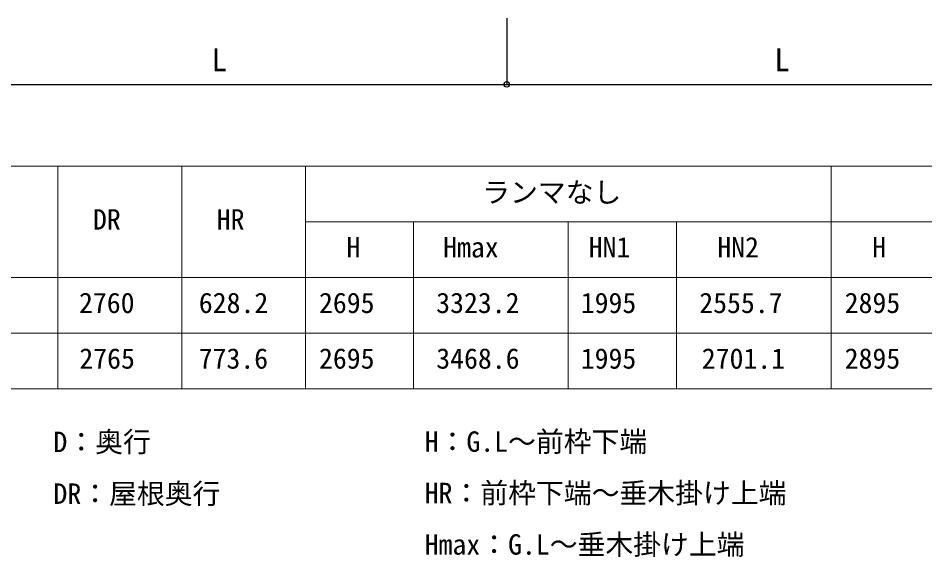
# Model space of a CAD drawing. Units: millimetres, scale not verified. Extents: x -10500 to 10500, y -15600 to 15524.
# Drawn here: x -7433 to -1568, y 197 to 3684 of the extents above; entities that cross this region are included whole.
import ezdxf
from ezdxf.enums import TextEntityAlignment as Align

# ---------------------------------------------------------------- set-up
doc = ezdxf.new("R2010")
doc.units = ezdxf.units.MM
doc.header["$LTSCALE"] = 80
doc.layers.add('0-1_TABLE1', color=7, linetype='Continuous', lineweight=18)
doc.layers.add('0-2_USER1', color=3, linetype='Continuous')
doc.layers.add('0-6_YKK_D', color=6, linetype='Continuous')
doc.styles.add('ＭＳ ゴシック', font='')
doc.styles.get('ＭＳ ゴシック').set_extended_font_data('MS Gothic')

msp = doc.modelspace()

# ---------------------------------------------------------------- linework, layer by layer
at = {"layer": '0-1_TABLE1'}
for p, q in [((-9875, 2725.52), (5325, 2725.52)), ((-7175, 2725.52), (-7175, 1285.52)), ((-6375, 2725.52), (-6375, 1285.52)), ((-5575, 2725.52), (-5575, 1285.52)), ((-2175, 2725.52), (-2175, 1285.52)), ((-5575, 2365.52), (4625, 2365.52)), ((-4875, 2365.52), (-4875, 1285.52)), ((-3875, 2365.52), (-3875, 1285.52)), ((-3175, 2365.52), (-3175, 1285.52)), ((-9875, 2005.52), (5325, 2005.52)), ((-9875, 1645.52), (5325, 1645.52)), ((-9875, 1285.52), (5325, 1285.52))]:
    msp.add_line(p, q, dxfattribs=at)
at = {"layer": '0-6_YKK_D'}
for p, q in [((-4273, 3683.5), (-4273, 3253.5)), ((-4273, 3683.5), (-4273, 3253.5)), ((-7913, 3254.5), (-4273, 3254.5)), ((-4273, 3254.5), (-633, 3254.5))]:
    msp.add_line(p, q, dxfattribs=at)
msp.add_circle((-4273, 3254.5), 18, dxfattribs=at)
msp.add_circle((-4273, 3254.5), 18, dxfattribs=at)

# ---------------------------------------------------------------- texts
at = {"layer": '0-1_TABLE1', "style": 'ＭＳ ゴシック'}
for s, p in [('ランマなし', (-4431.36, 2450.92)), ('DR', (-6948.86, 2275.52)), ('HR', (-6148.35, 2275.52)), ('H', (-5308.86, 2095.52)), ('Hmax', (-4683.86, 2095.52)), ('HN1', (-3742.84, 2095.52)), ('HN2', (-2910.74, 2095.52)), ('H', (-1908.86, 2095.52)), ('2760', (-7038.86, 1735.52)), ('628.2', (-6263.92, 1735.52)), ('2695', (-5486.82, 1735.52)), ('3323.2', (-4728.86, 1735.52)), ('1995', (-3793.98, 1735.52)), ('2555.7', (-3027.33, 1735.52)), ('2895', (-2086.82, 1735.52)), ('2765', (-7036.82, 1375.52)), ('773.6', (-6264.94, 1375.52)), ('2695', (-5486.82, 1375.52)), ('3468.6', (-4728.35, 1375.52)), ('1995', (-3793.98, 1375.52)), ('2701.1', (-3010.97, 1375.52)), ('2895', (-2086.82, 1375.52))]:
    msp.add_text(s, height=132, dxfattribs=at).set_placement(p, align=Align.BOTTOM_LEFT)
at = {"layer": '0-2_USER1', "style": 'ＭＳ ゴシック'}
for s, p in [('D：奥行', (-7204.39, 835.73)), ('H：G.L～前枠下端', (-4803.41, 837.77)), ('DR：屋根奥行', (-7204.39, 500.95)), ('HR：前枠下端～垂木掛け上端', (-4803.41, 505.05)), ('Hmax：G.L～垂木掛け上端', (-4803.41, 172.32))]:
    msp.add_text(s, height=132, dxfattribs=at).set_placement(p, align=Align.BOTTOM_LEFT)
at = {"layer": '0-6_YKK_D', "style": 'ＭＳ ゴシック'}
for p in [(-6182.83, 3294.5), (-2542.83, 3294.5)]:
    msp.add_text('L', height=149.6, dxfattribs=at).set_placement(p, align=Align.BOTTOM_LEFT)

doc.saveas('drawing.dxf')
